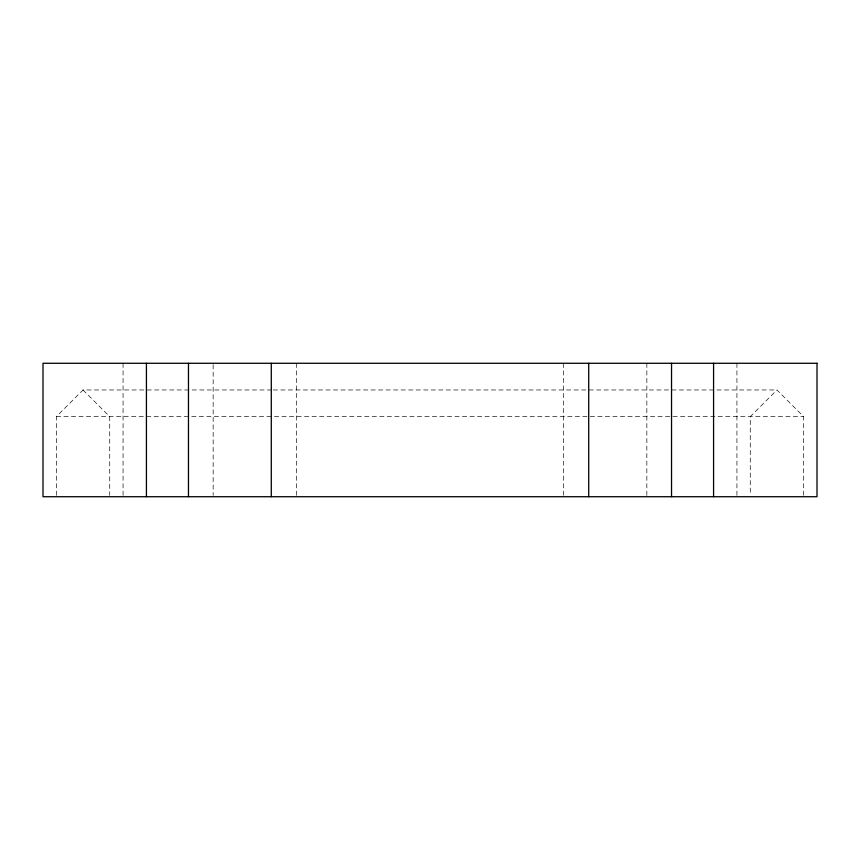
<?xml version="1.0" encoding="UTF-8"?>
<svg xmlns="http://www.w3.org/2000/svg" width="860" height="860" viewBox="0 0 860 860"><rect width="100%" height="100%" fill="white"/><g stroke="black" fill="none" stroke-linecap="round" stroke-linejoin="round"><path stroke-width="0.64" stroke-dasharray="4.3 3.22" d="M56.341 495.392L56.341 416.659L83.033 389.967L271.9 389.967M803.659 495.392L803.659 416.659L776.967 389.967L750.275 416.659L750.275 495.392M273.233 389.967L776.967 389.967M56.341 416.659L803.659 416.659M83.033 389.967L109.725 416.659L109.725 495.392M736.934 363.275L736.934 495.392M646.849 363.275L646.849 495.392M563.45 363.275L563.45 495.392M296.55 363.275L296.55 495.392M213.151 364.608L213.151 495.392M123.066 363.275L123.066 495.392"/><path stroke-width="1.29" d="M713.574 363.275L713.574 496.725M671.531 363.275L671.531 496.725M588.713 363.275L588.713 496.725M271.287 363.275L271.287 496.725M188.469 363.275L188.469 496.725M146.426 363.275L146.426 496.725M817 363.275L43 363.275L43 496.725L817 496.725L817 363.275"/></g></svg>
